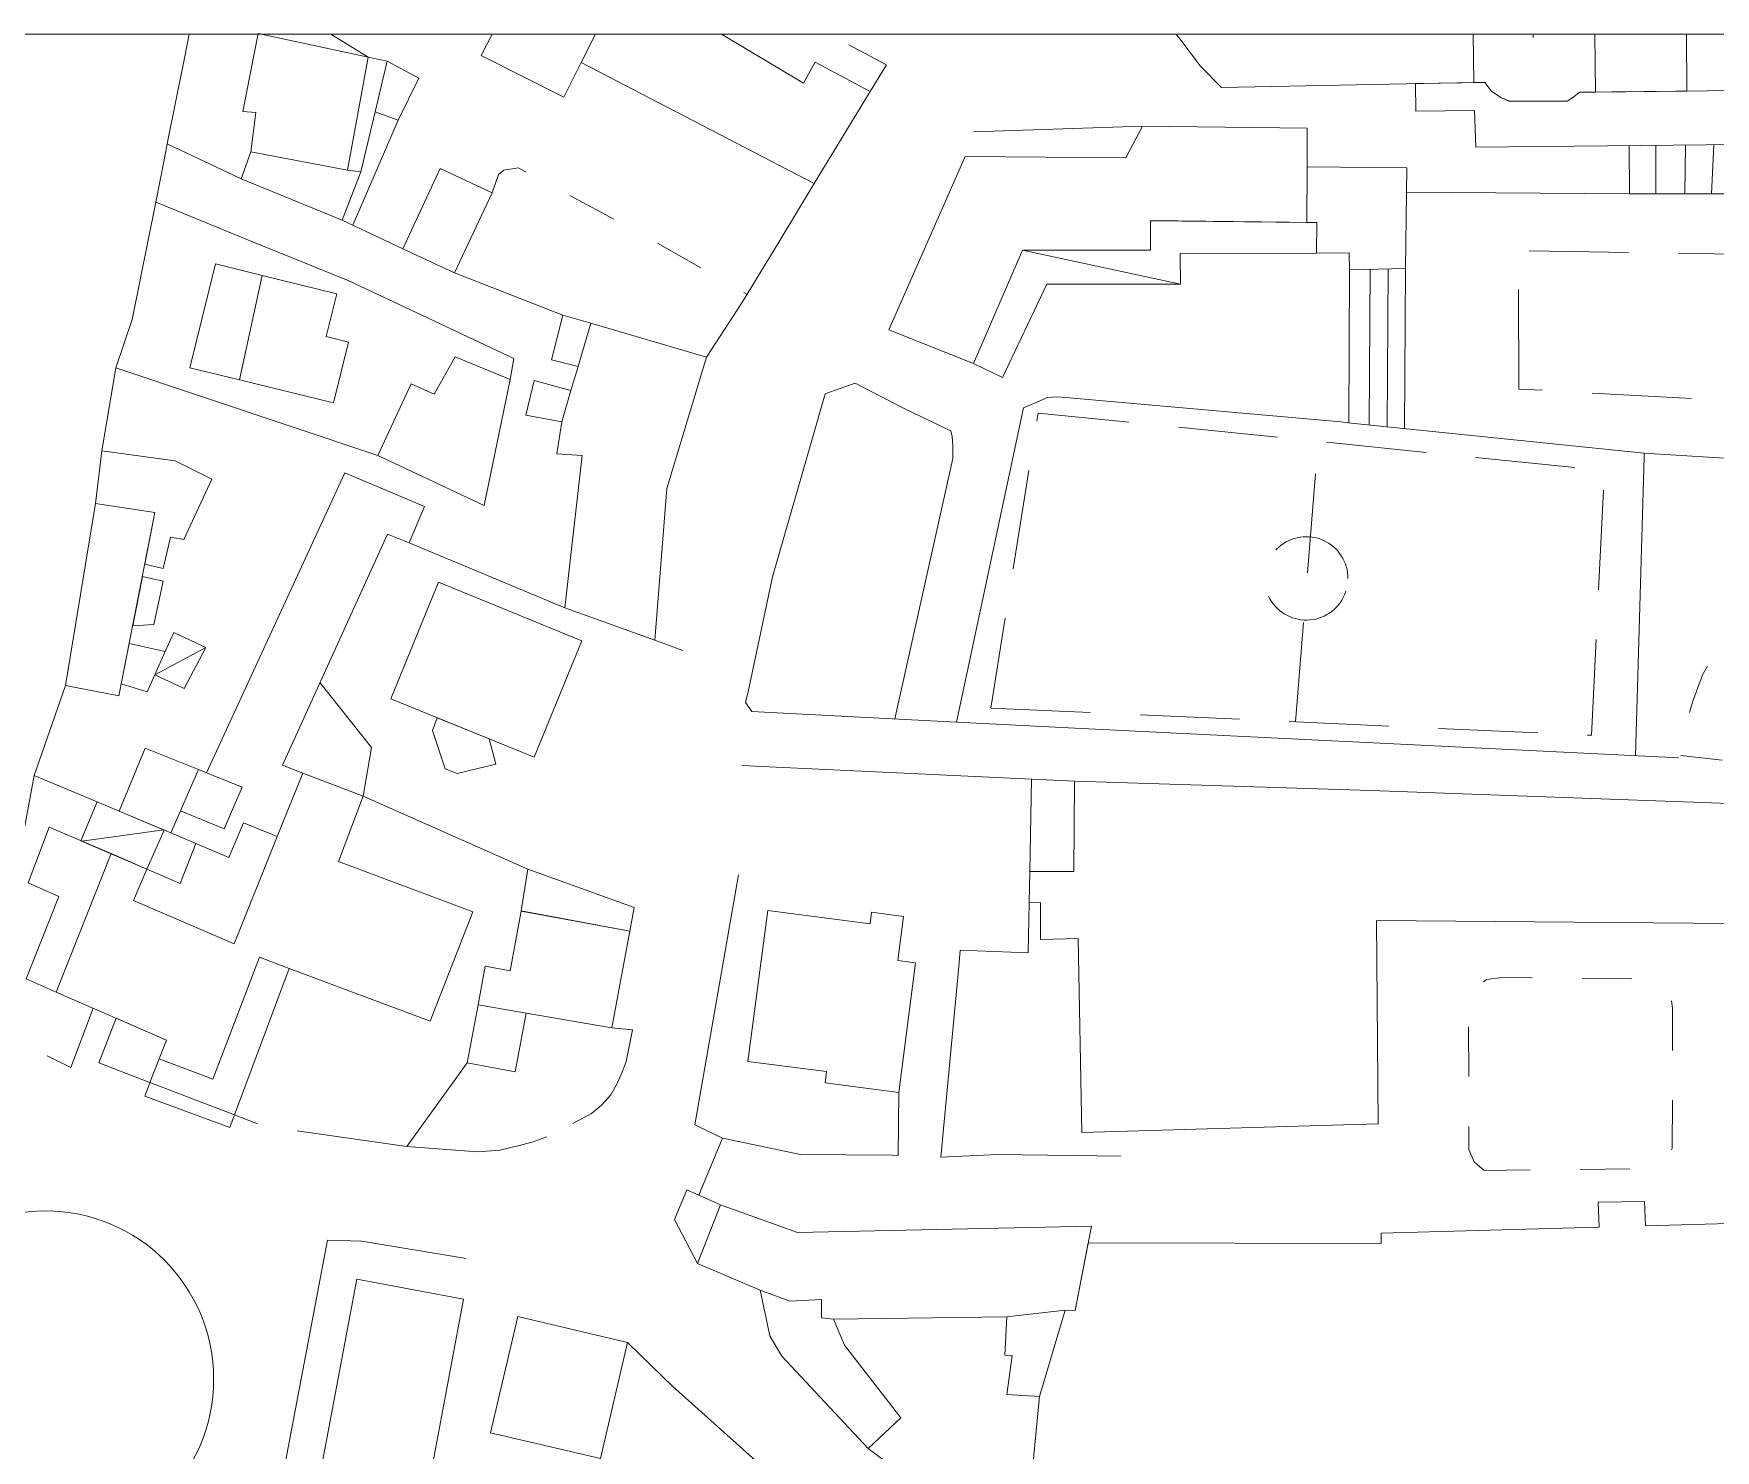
# Model space of a CAD drawing. Header units: millimetres. Extents: x 4297 to 8427, y -1478 to 1634.
# Drawn here: x 7169.8 to 7338.6, y 1030.1 to 1172.3 of the extents above; entities that cross this region are included whole.
import ezdxf

# ---------------------------------------------------------------- set-up
doc = ezdxf.new("R2010")
doc.units = ezdxf.units.MM
doc.header["$LTSCALE"] = 0.1
doc.layers.add('1_BASE', color=7, linetype='Continuous', lineweight=9)
doc.layers.add('1_CARTIGLIO', color=7, linetype='Continuous', lineweight=9)

msp = doc.modelspace()

# ---------------------------------------------------------------- linework, layer by layer
at = {"layer": '1_BASE'}
msp.add_circle((7170.95, 1037.2), 16.9, dxfattribs=at)
at = {"layer": '1_CARTIGLIO'}
for p, q in [((6883.88, 1172.25), (7739.84, 1172.25)), ((7185.4, 1172.25), (7184.88, 1169.66)), ((7203.37, 1169.92), (7199.63, 1172.25)), ((7251.63, 1171.17), (7255.42, 1169.16)), ((7184.88, 1169.66), (7184.1, 1165.72)), ((7201.82, 1153.07), (7206.37, 1163.61)), ((7281.12, 1163.01), (7264.15, 1162.43)), ((7183.2, 1161.23), (7182.92, 1159.79)), ((7190.6, 1157.73), (7183.2, 1161.23)), ((7216.45, 1158.16), (7216.98, 1158.6)), ((7216.98, 1158.6), (7218.42, 1158.81)), ((7218.42, 1158.81), (7219.22, 1158.38)), ((7215.81, 1156.32), (7216.45, 1158.16)), ((7244.59, 1151.37), (7248.16, 1157.24)), ((7182.03, 1155.36), (7179.68, 1143.59)), ((7192.59, 1151.06), (7182.03, 1155.36)), ((7223.63, 1156.03), (7228.04, 1153.67)), ((7307.63, 1156.39, 216.35), (7330.02, 1156.22, 216.35)), ((7347.2, 1156.19, 216.35), (7330.02, 1156.22, 216.35)), ((7200.74, 1153.58), (7206.84, 1150.69)), ((7201.35, 1147.49), (7192.59, 1151.06)), ((7232.43, 1151.27), (7236.76, 1148.78)), ((7240.94, 1145.36), (7244.59, 1151.37)), ((7319.93, 1150.5), (7329.93, 1150.33)), ((7334.93, 1150.24), (7343.31, 1150.09)), ((7217.99, 1139.66), (7201.35, 1147.49)), ((7212.03, 1148.27), (7222.92, 1144.02)), ((7318.92, 1136.61), (7318.87, 1146.61)), ((7237.35, 1139.81), (7240.94, 1145.36)), ((7241.1, 1146.29), (7241.39, 1146.12)), ((7178.03, 1138.74), (7176.64, 1130.41)), ((7178.03, 1138.74), (7204.35, 1129.93)), ((7217.64, 1137.55), (7217.99, 1139.66)), ((7249.25, 1136.12, 213.03), (7252.28, 1137.2, 213.03)), ((7252.28, 1137.2, 212.97), (7257.2, 1134.64, 212.97)), ((7321.27, 1136.48), (7318.92, 1136.61)), ((7247.51, 1130.08, 213.06), (7249.25, 1136.12, 213.06)), ((7271.2, 1135.6), (7269.17, 1134.73)), ((7271.55, 1135.75), (7271.2, 1135.6)), ((7272.63, 1135.84), (7271.55, 1135.75)), ((7301.05, 1133.3), (7272.63, 1135.84)), ((7336.24, 1135.65), (7326.26, 1136.21)), ((7261.49, 1132.59), (7257.2, 1134.64)), ((7269.17, 1134.73), (7263.38, 1107.55)), ((7270.63, 1134.2), (7270.5, 1133.37)), ((7279.74, 1133.28), (7270.63, 1134.2)), ((7302.06, 1133.19, 213.43), (7301.05, 1133.3, 213.43)), ((7331.51, 1130.17, 213.5), (7302.06, 1133.19, 213.5)), ((7261.87, 1132.4), (7261.49, 1132.59)), ((7262.02, 1131.85), (7261.87, 1132.4)), ((7262.07, 1130.94), (7262.02, 1131.85)), ((7294.67, 1131.76), (7284.72, 1132.77)), ((7243.96, 1117.74, 212.99), (7247.51, 1130.08, 212.99)), ((7262.07, 1129.64), (7262.07, 1130.94)), ((7309.6, 1130.25), (7299.64, 1131.26)), ((7324.52, 1128.74), (7314.57, 1129.74)), ((7330.62, 1099.79, 215.66), (7331.5, 1129.78, 215.66)), ((7331.5, 1129.78, 215.67), (7331.51, 1130.17, 215.67)), ((7331.51, 1130.17, 217.97), (7346.98, 1129.22, 217.97)), ((7256.26, 1103.49), (7262.07, 1129.64)), ((7269.71, 1128.43), (7268.13, 1118.56)), ((7297.68, 1118.14), (7298.49, 1128.11)), ((7326.92, 1116.46), (7327.41, 1126.44)), ((7295.8, 1121.39), (7295.53, 1121.26)), ((7296.07, 1121.51), (7295.8, 1121.39)), ((7296.36, 1121.61), (7296.07, 1121.51)), ((7296.65, 1121.68), (7296.36, 1121.61)), ((7296.95, 1121.74), (7296.65, 1121.68)), ((7297.24, 1121.77), (7296.95, 1121.74)), ((7297.54, 1121.78), (7297.24, 1121.77)), ((7297.84, 1121.78), (7297.54, 1121.78)), ((7298.14, 1121.74), (7297.84, 1121.78)), ((7298.43, 1121.69), (7298.14, 1121.74)), ((7298.73, 1121.62), (7298.43, 1121.69)), ((7299.01, 1121.53), (7298.73, 1121.62)), ((7299.29, 1121.41), (7299.01, 1121.53)), ((7299.56, 1121.28), (7299.29, 1121.41)), ((7299.81, 1121.13), (7299.56, 1121.28)), ((7223.1, 1114.65), (7207.5, 1121.16)), ((7294.58, 1120.53), (7294.51, 1120.46)), ((7294.8, 1120.74), (7294.58, 1120.53)), ((7295.03, 1120.93), (7294.8, 1120.74)), ((7295.28, 1121.1), (7295.03, 1120.93)), ((7295.53, 1121.26), (7295.28, 1121.1)), ((7300.06, 1120.96), (7299.81, 1121.13)), ((7300.3, 1120.77), (7300.06, 1120.96)), ((7300.52, 1120.57), (7300.3, 1120.77)), ((7300.72, 1120.35), (7300.52, 1120.57)), ((7300.91, 1120.11), (7300.72, 1120.35)), ((7301.08, 1119.87), (7300.91, 1120.11)), ((7301.24, 1119.61), (7301.08, 1119.87)), ((7301.37, 1119.34), (7301.24, 1119.61)), ((7301.49, 1119.07), (7301.37, 1119.34)), ((7301.58, 1118.78), (7301.49, 1119.07)), ((7301.66, 1118.49), (7301.58, 1118.78)), ((7301.71, 1118.19), (7301.66, 1118.49)), ((7301.74, 1117.9), (7301.71, 1118.19)), ((7241.56, 1106.36, 212.84), (7243.96, 1117.74, 212.84)), ((7301.52, 1116.21), (7301.55, 1116.32)), ((7301.75, 1117.6), (7301.74, 1117.9)), ((7293.78, 1115.81), (7293.92, 1115.54)), ((7293.92, 1115.54), (7294.07, 1115.29)), ((7294.07, 1115.29), (7294.24, 1115.04)), ((7294.24, 1115.04), (7294.44, 1114.81)), ((7294.44, 1114.81), (7294.64, 1114.6)), ((7294.64, 1114.6), (7294.87, 1114.39)), ((7300.37, 1114.49), (7300.58, 1114.69)), ((7300.58, 1114.69), (7300.78, 1114.92)), ((7300.78, 1114.92), (7300.96, 1115.15)), ((7300.96, 1115.15), (7301.13, 1115.4)), ((7301.13, 1115.4), (7301.28, 1115.67)), ((7301.28, 1115.67), (7301.41, 1115.94)), ((7301.41, 1115.94), (7301.52, 1116.21)), ((7267.34, 1113.62), (7265.88, 1104.58)), ((7294.87, 1114.39), (7295.1, 1114.21)), ((7295.1, 1114.21), (7295.35, 1114.04)), ((7295.35, 1114.04), (7295.61, 1113.89)), ((7295.61, 1113.89), (7295.88, 1113.76)), ((7295.88, 1113.76), (7296.16, 1113.65)), ((7296.16, 1113.65), (7296.45, 1113.56)), ((7296.45, 1113.56), (7296.74, 1113.49)), ((7296.47, 1103.19), (7297.28, 1113.16)), ((7296.74, 1113.49), (7297.03, 1113.44)), ((7297.03, 1113.44), (7297.34, 1113.42)), ((7297.34, 1113.42), (7297.63, 1113.4)), ((7297.63, 1113.4), (7297.93, 1113.43)), ((7297.93, 1113.43), (7298.23, 1113.46)), ((7298.23, 1113.46), (7298.53, 1113.52)), ((7298.53, 1113.52), (7298.81, 1113.6)), ((7298.81, 1113.6), (7299.1, 1113.7)), ((7299.1, 1113.7), (7299.37, 1113.82)), ((7299.37, 1113.82), (7299.63, 1113.96)), ((7299.63, 1113.96), (7299.89, 1114.12)), ((7299.89, 1114.12), (7300.13, 1114.29)), ((7300.13, 1114.29), (7300.37, 1114.49)), ((7234.96, 1110.35), (7232.16, 1111.41)), ((7326.2, 1101.85), (7326.67, 1111.46)), ((7337.35, 1107.93), (7336.35, 1105.17)), ((7337.86, 1108.77), (7337.35, 1107.93)), ((7172.99, 1106.83), (7169.84, 1097.82)), ((7203.7, 1100.61), (7198.53, 1107.14)), ((7241.27, 1105.15, 212.88), (7241.56, 1106.36, 212.88)), ((7263.38, 1107.55), (7262.45, 1103.17)), ((7241.89, 1104.24, 212.88), (7241.27, 1105.15, 212.88)), ((7265.88, 1104.58), (7275.88, 1104.13)), ((7336.35, 1105.17), (7336.05, 1104.13)), ((7245.06, 1104.08, 212.88), (7241.89, 1104.24, 212.88)), ((7262.45, 1103.17, 212.93), (7245.06, 1104.08, 212.93)), ((7275.03, 1102.54, 213.22), (7262.45, 1103.17, 213.22)), ((7280.87, 1103.9), (7290.86, 1103.45)), ((7295.85, 1103.22), (7305.85, 1102.77)), ((7301.5, 1101.21, 213.3), (7275.03, 1102.54, 213.3)), ((7304.99, 1101.04, 213.47), (7301.5, 1101.21, 213.47)), ((7334.96, 1099.58, 213.66), (7304.99, 1101.04, 213.66)), ((7310.84, 1102.54), (7320.83, 1102.09)), ((7325.82, 1101.86), (7326.2, 1101.85)), ((7202.85, 1095.74), (7203.7, 1100.61)), ((7169.84, 1097.82), (7165.6, 1075.07)), ((7176.17, 1095.15), (7169.84, 1097.82)), ((7244.32, 1098.65), (7240.88, 1098.82)), ((7274.29, 1097.24), (7244.32, 1098.65)), ((7269.96, 1097.44), (7269.8, 1088.17)), ((7219.41, 1088.39), (7202.85, 1095.74)), ((7240.54, 1087.83), (7236.18, 1062.72)), ((7269.74, 1085.04), (7269.65, 1080.02)), ((7262.81, 1080.26), (7262.68, 1078.63)), ((7269.65, 1080.02), (7262.81, 1080.26)), ((7262.68, 1078.63), (7260.86, 1059.48)), ((7315.66, 1077.33), (7317.25, 1077.53)), ((7317.25, 1077.53), (7320.26, 1077.5)), ((7325.26, 1077.44), (7330.26, 1077.39)), ((7315.36, 1077.08), (7315.66, 1077.33)), ((7173.52, 1068.48), (7175.74, 1074.46)), ((7334.24, 1075.2), (7334.34, 1074.44)), ((7334.34, 1074.44), (7334.33, 1070.21)), ((7229.92, 1072.28), (7227.84, 1072.46)), ((7313.88, 1067.58), (7313.87, 1072.58)), ((7229.27, 1069.08), (7229.92, 1072.28)), ((7171.13, 1069.65), (7173.52, 1068.48)), ((7213.31, 1068.95), (7207.26, 1060.57)), ((7228.88, 1068.03), (7229.27, 1069.08)), ((7228.31, 1066.76), (7228.88, 1068.03)), ((7181.45, 1066.94), (7180.93, 1065.61)), ((7180.93, 1065.61), (7189.46, 1062.48)), ((7226.81, 1064.72), (7227.73, 1065.74)), ((7227.73, 1065.74), (7228.31, 1066.76)), ((7256.58, 1059.67), (7256.64, 1065.99)), ((7225.78, 1063.86), (7226.81, 1064.72)), ((7334.33, 1065.21), (7334.32, 1060.35)), ((7189.46, 1062.48), (7189.94, 1063.73)), ((7189.94, 1063.73), (7192.24, 1062.84)), ((7223.92, 1062.87), (7225.78, 1063.86)), ((7236.18, 1062.72), (7238.96, 1061.4)), ((7313.89, 1060.27), (7313.88, 1062.58)), ((7196.25, 1062.12), (7207.26, 1060.57)), ((7207.26, 1060.57), (7214.38, 1060.02)), ((7216.58, 1060.2), (7218.4, 1060.62)), ((7218.4, 1060.62), (7219.84, 1060.99)), ((7219.84, 1060.99), (7221.31, 1061.54)), ((7238.96, 1061.4), (7240.37, 1061.11)), ((7240.37, 1061.11), (7246.78, 1059.76)), ((7214.38, 1060.02), (7216.58, 1060.2)), ((7246.78, 1059.76), (7255.97, 1059.68)), ((7255.97, 1059.68), (7256.58, 1059.67)), ((7260.86, 1059.48), (7266.6, 1059.76)), ((7266.6, 1059.76), (7271.61, 1059.69)), ((7271.61, 1059.69), (7278.99, 1059.58)), ((7314.42, 1059.01), (7313.89, 1060.27)), ((7315.42, 1058.15), (7314.42, 1059.01)), ((7334.32, 1060.35), (7334.24, 1060.24)), ((7320.06, 1058.21), (7315.42, 1058.15)), ((7330.06, 1058.32), (7325.06, 1058.26)), ((7235.38, 1056.21), (7234.13, 1053.24)), ((7238.75, 1054.7), (7235.38, 1056.21)), ((7234.13, 1053.24), (7236.45, 1048.8)), ((7199.3, 1051.17), (7193.67, 1021.7)), ((7202.74, 1051.07), (7199.3, 1051.17)), ((7213.21, 1049.32), (7202.74, 1051.07)), ((7231.86, 1038.51), (7229.42, 1040.89)), ((7233.96, 1036.45), (7231.86, 1038.51)), ((7245.16, 1026.44), (7233.96, 1036.45)), ((7253.56, 1030.25), (7258.28, 1026.68))]:
    msp.add_line(p, q, dxfattribs=at)
for points in [[(7190.78, 1164.47), (7192.1, 1164.38), (7191.57, 1160.43), (7201.28, 1158.58), (7203.37, 1169.92), (7192.31, 1172.29), (7190.78, 1164.47)], [(7214.72, 1170.1), (7223.01, 1165.92), (7224.76, 1169.38), (7226.19, 1172.25)], [(7215.83, 1172.25), (7214.72, 1170.1)], [(7226.19, 1172.25), (7224.76, 1169.38), (7248.16, 1157.24)], [(7248.16, 1157.24), (7253.78, 1166.47), (7248.24, 1169.43), (7247.07, 1167.32), (7238.84, 1172.25)], [(7284.48, 1172.25), (7284.77, 1171.89), (7286.95, 1169.01), (7289.06, 1166.89), (7314.38, 1167.38), (7314.33, 1172.25)], [(7326.55, 1172.25), (7326.6, 1166.42), (7325.03, 1166.4), (7324.32, 1165.88), (7323.77, 1165.52), (7317.92, 1165.52), (7317.09, 1165.88), (7316.18, 1166.52), (7315.5, 1167.4), (7314.38, 1167.38), (7314.33, 1172.25)], [(7320.34, 1172.25), (7320.35, 1171.9)], [(7335.79, 1166.51), (7326.6, 1166.42), (7326.55, 1172.25)], [(7335.74, 1172.25), (7335.79, 1166.51)], [(7203.37, 1169.92), (7205.26, 1169.52), (7204.06, 1164.45), (7202.63, 1158.43), (7201.28, 1158.58), (7203.37, 1169.92)], [(7204.06, 1164.45), (7206.37, 1163.61), (7208.45, 1167.81), (7205.26, 1169.52), (7204.06, 1164.45)], [(7255.42, 1169.16), (7253.78, 1166.47)], [(7308.53, 1167.27), (7308.57, 1164.5), (7314.44, 1164.58), (7314.59, 1160.9), (7341.03, 1161.15), (7341.03, 1166.57), (7325.03, 1166.4), (7324.32, 1165.88), (7323.77, 1165.52), (7317.92, 1165.53), (7317.09, 1165.88), (7316.18, 1166.53), (7315.5, 1167.4), (7308.53, 1167.27)], [(7184.1, 1165.72), (7183.2, 1161.23)], [(7269.06, 1150.54), (7264.14, 1139.17), (7255.64, 1142.56), (7263.3, 1159.96), (7279.45, 1159.81), (7281.12, 1163.01), (7297.67, 1162.8), (7297.65, 1158.92), (7297.63, 1153.34), (7281.91, 1153.51), (7281.91, 1150.56), (7269.06, 1150.54)], [(7200.74, 1153.58), (7202.63, 1158.43), (7201.28, 1158.58), (7191.57, 1160.43), (7190.6, 1157.73), (7200.74, 1153.58)], [(7329.99, 1161.05), (7330.02, 1156.22)], [(7332.67, 1161.08), (7332.67, 1156.22)], [(7335.64, 1161.11), (7335.58, 1156.21)], [(7338.49, 1161.13), (7338.25, 1156.21)], [(7182.92, 1159.79), (7182.03, 1155.36)], [(7212.03, 1148.26), (7206.84, 1150.69), (7210.61, 1158.76), (7215.81, 1156.32), (7212.03, 1148.26)], [(7307.67, 1158.82), (7307.52, 1148.7), (7301.91, 1148.59), (7301.88, 1150.27), (7298.59, 1150.24), (7298.62, 1153.33), (7297.63, 1153.34), (7297.65, 1158.92), (7307.67, 1158.82)], [(7264.14, 1139.17), (7267.05, 1137.78), (7271.53, 1147.14), (7284.93, 1147.15), (7284.91, 1150.22), (7298.59, 1150.24), (7298.62, 1153.33), (7281.91, 1153.52), (7281.91, 1150.57), (7269.06, 1150.55), (7264.14, 1139.17)], [(7269.06, 1150.55), (7284.93, 1147.15)], [(7188.05, 1149.17), (7192.71, 1148.02), (7190.45, 1137.53), (7185.47, 1138.75), (7188.05, 1149.17)], [(7301.85, 1133.21), (7301.91, 1148.59)], [(7303.97, 1148.64), (7303.87, 1133.01)], [(7305.78, 1148.67), (7305.7, 1132.82)], [(7307.52, 1148.71), (7307.42, 1132.64)], [(7190.45, 1137.53), (7199.88, 1135.23), (7201.38, 1141.33), (7199.16, 1141.87), (7200.22, 1146.17), (7192.71, 1148.02), (7190.45, 1137.53)], [(7179.68, 1143.59), (7178.03, 1138.74)], [(7179.68, 1143.59), (7178.03, 1138.74)], [(7222.92, 1144.02), (7225.71, 1143.21), (7224.44, 1138.86), (7221.76, 1139.55), (7222.92, 1144.02)], [(7232.16, 1111.41), (7223.1, 1114.65), (7224.85, 1129.93), (7222.32, 1130.1), (7222.81, 1133.33), (7223.73, 1136.45), (7224.44, 1138.86), (7225.71, 1143.21), (7237.35, 1139.81), (7233.34, 1126.63), (7232.16, 1111.41)], [(7215.02, 1124.9), (7217.64, 1137.55), (7212.09, 1139.84), (7209.99, 1136.11), (7207.67, 1137.14), (7204.35, 1129.93), (7215.02, 1124.9)], [(7219.21, 1134), (7220.04, 1137.48), (7223.73, 1136.45), (7222.81, 1133.33), (7219.21, 1134)], [(7180.95, 1119.03), (7182.78, 1118.58), (7183.53, 1121.74), (7184.87, 1121.49), (7187.66, 1127.55), (7183.99, 1129.4), (7176.64, 1130.41), (7175.99, 1125.13), (7181.96, 1124.21), (7180.95, 1119.03)], [(7201.03, 1128.2), (7209.03, 1124.83), (7207.5, 1121.16), (7205.31, 1122.05), (7194.75, 1098.83), (7196.8, 1098.05), (7194.24, 1091.7), (7190.85, 1093.07), (7189.39, 1089.59), (7183.55, 1092.05), (7184.51, 1094.25), (7188.91, 1092.46), (7190.7, 1096.62), (7187.14, 1098.07), (7201.03, 1128.2)], [(7172.99, 1106.84), (7178.34, 1105.82), (7181.96, 1124.21), (7175.99, 1125.13), (7172.99, 1106.84)], [(7179.72, 1112.82), (7181.85, 1112.97), (7182.78, 1117.31), (7180.71, 1117.79), (7179.72, 1112.82)], [(7205.63, 1105.51), (7210.42, 1117.21), (7224.81, 1111.33), (7220.03, 1099.64), (7205.63, 1105.51)], [(7181.93, 1107.9), (7182.99, 1110.26), (7183.86, 1112.17), (7187.05, 1110.66), (7184.9, 1106.55), (7181.93, 1107.9)], [(7181.93, 1107.9), (7182.99, 1110.26), (7179.37, 1111.05), (7178.57, 1107.01), (7181.17, 1106.21), (7181.93, 1107.9)], [(7187.05, 1110.66), (7181.93, 1107.9)], [(7215.53, 1101.48), (7216.18, 1098.95), (7212.29, 1098.02), (7211.1, 1098.48), (7209.82, 1102.32), (7210.31, 1103.6), (7215.53, 1101.48)], [(7178.38, 1094.23), (7180.99, 1100.56), (7186.32, 1098.4), (7184.51, 1094.25), (7183.55, 1092.05), (7178.38, 1094.23)], [(7339.32, 1099.36), (7335.17, 1099.82)], [(7172.05, 1076.06), (7177.57, 1089.97), (7181.15, 1088.42), (7179.79, 1085.26), (7189.9, 1080.9), (7194.24, 1091.7), (7196.8, 1098.05), (7202.85, 1095.74), (7200.38, 1089.16), (7213.88, 1084.11), (7209.58, 1073.14), (7195.45, 1078.43), (7192.44, 1079.58), (7187.77, 1067.31), (7182.38, 1069.35), (7183.11, 1071.25), (7172.05, 1076.06)], [(7188.91, 1092.46), (7190.7, 1096.62), (7187.14, 1098.07), (7186.32, 1098.4), (7184.51, 1094.25), (7188.91, 1092.46)], [(7275.03, 1061.98), (7274.66, 1081.45), (7270.89, 1081.33), (7270.89, 1085.06), (7269.74, 1085.04), (7269.8, 1088.17), (7274.22, 1088.16), (7274.29, 1097.24), (7304.05, 1096.31), (7340.05, 1094.99), (7340.39, 1082.96), (7304.61, 1083.24), (7304.79, 1062.85), (7275.03, 1061.98)], [(7176.17, 1095.15), (7178.38, 1094.23), (7182.89, 1092.32), (7181.15, 1088.42), (7174.53, 1091.26), (7176.17, 1095.15)], [(7177.57, 1089.97), (7172.05, 1076.06), (7169.01, 1077.38), (7172.32, 1085.67), (7169.24, 1087.03), (7171.35, 1092.61), (7177.57, 1089.97)], [(7182.84, 1092.34), (7174.6, 1091.23)], [(7184.48, 1086.96), (7186.06, 1090.99), (7183.55, 1092.05), (7182.88, 1092.32), (7181.15, 1088.42), (7184.48, 1086.96)], [(7218.74, 1084.21), (7219.41, 1088.39), (7230.06, 1084.54), (7229.65, 1082.17), (7218.74, 1084.21)], [(7227.84, 1072.46), (7229.65, 1082.17), (7218.74, 1084.2), (7217.61, 1078.19), (7215.13, 1078.65), (7214.41, 1074.79), (7219.24, 1073.95), (7227.84, 1072.46)], [(7241.49, 1069.1), (7249.38, 1068.1), (7249.24, 1066.95), (7256.64, 1065.99), (7258.33, 1079.01), (7256.56, 1079.24), (7257.13, 1083.65), (7253.91, 1084.07), (7253.76, 1082.91), (7243.49, 1084.27), (7241.49, 1069.1)], [(7187.77, 1067.31), (7182.38, 1069.35), (7181.46, 1066.98), (7189.94, 1063.73), (7195.45, 1078.43), (7192.44, 1079.58), (7187.77, 1067.31)], [(7213.31, 1068.95), (7218.13, 1068.05), (7219.24, 1073.95), (7214.41, 1074.79), (7213.31, 1068.95)], [(7181.46, 1066.98), (7176.31, 1068.95), (7178.05, 1073.45), (7183.11, 1071.25), (7181.46, 1066.98)], [(7238.96, 1061.4), (7236.56, 1055.68)], [(7267.5, 1043.45), (7273.34, 1044.13), (7274.37, 1044.1), (7276, 1052.56), (7246.48, 1051.91), (7238.75, 1054.7), (7236.45, 1048.8), (7242.73, 1046.14), (7245.7, 1045.04), (7248.89, 1045.2), (7248.88, 1043.35), (7250.1, 1043.22), (7267.5, 1043.45)], [(7275.68, 1050.89), (7305.09, 1050.82), (7305.09, 1051.87), (7326.96, 1052.47), (7326.88, 1054.98), (7331.53, 1055.05), (7331.62, 1052.6), (7341.23, 1052.86), (7343.53, 1007.49), (7317.87, 1006.58), (7317.71, 1011.59), (7306, 1011.23), (7305.96, 1004.97), (7269.17, 1018.83), (7270.77, 1035.46), (7273.34, 1044.14), (7274.37, 1044.1), (7275.68, 1050.89)], [(7212.95, 1045.23), (7202.23, 1047.25), (7198.68, 1028.39), (7199.31, 1028.27), (7198.23, 1022.57), (7203.06, 1021.65), (7203.94, 1026.34), (7209.22, 1025.36), (7212.95, 1045.23)], [(7253.56, 1030.25), (7256.85, 1033.31), (7251.21, 1040.6), (7250.1, 1043.22), (7248.88, 1043.35), (7248.89, 1045.2), (7245.7, 1045.04), (7242.73, 1046.14), (7243.71, 1041.54), (7244.89, 1039.52), (7253.56, 1030.25)], [(7273.34, 1044.13), (7267.5, 1043.45), (7267.3, 1039.61), (7268.03, 1039.58), (7267.49, 1035.65), (7270.77, 1035.45), (7273.34, 1044.13)], [(7215.66, 1031.82), (7218.39, 1043.48), (7229.42, 1040.89), (7226.68, 1029.22), (7215.66, 1031.82)]]:
    msp.add_lwpolyline(points, dxfattribs=at)

doc.saveas('drawing.dxf')
